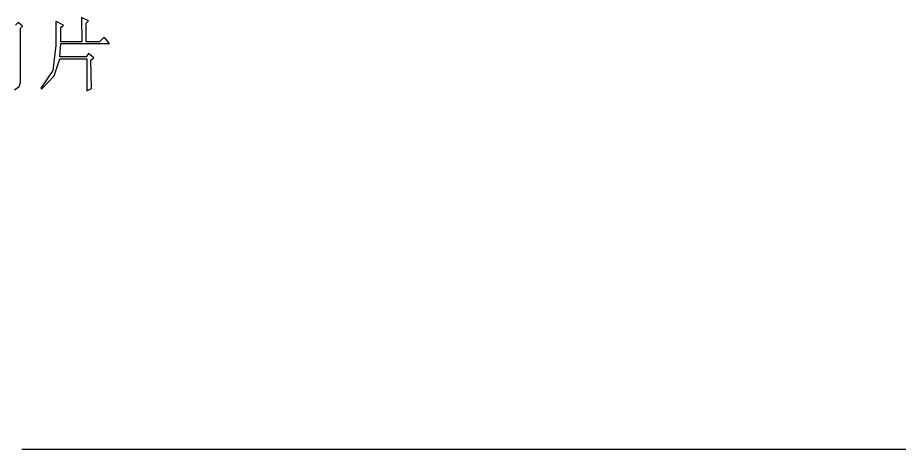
# Model space of a CAD drawing. Extents: x -171 to 209, y -140 to 140.
# Drawn here: x -75.63 to -28.2, y -140.3 to -117.09 of the extents above; entities that cross this region are included whole.
import ezdxf

# ---------------------------------------------------------------- set-up
doc = ezdxf.new("R2010")
doc.units = 0
doc.header["$MEASUREMENT"] = 0
doc.layers.get('0').update_dxf_attribs({"linetype": 'CONTINUOUS'})

msp = doc.modelspace()

# ---------------------------------------------------------------- linework, layer by layer
for points in [[(-72.190283, -117.088721), (-72.19124, -117.089678), (-72.19124, -117.089678), (-72.166323, -118.384707), (-72.166323, -118.384707), (-73.307275, -118.384707), (-73.307275, -118.384707), (-73.307275, -117.624688), (-73.307275, -117.624688), (-73.306201, -117.623672), (-73.306201, -117.623672), (-73.155283, -117.497666), (-73.155283, -117.497666), (-73.155283, -117.496719), (-73.155283, -117.496719), (-73.156235, -117.495703), (-73.156235, -117.495703), (-73.562266, -117.29167), (-73.562266, -117.29167), (-73.563218, -117.292686), (-73.563218, -117.292686), (-73.563218, -118.588672), (-73.563218, -118.588672), (-73.741318, -119.933711), (-73.741318, -119.933711), (-74.376226, -120.873672), (-74.376226, -120.873672), (-74.376226, -120.874688), (-74.376226, -120.874688), (-74.351191, -120.924697), (-74.351191, -120.924697), (-74.349282, -120.926719), (-74.349282, -120.926719), (-74.34833, -120.926719), (-74.34833, -120.926719), (-73.663232, -120.214688), (-73.663232, -120.214688), (-73.663232, -120.213672), (-73.663232, -120.213672), (-73.358179, -119.300713), (-73.358179, -119.300713), (-71.91229, -119.300713), (-71.91229, -119.300713), (-71.91229, -121.02668), (-71.91229, -121.02668), (-71.911216, -121.027695), (-71.911216, -121.027695), (-71.6573, -120.900674), (-71.6573, -120.900674), (-71.656348, -120.899727), (-71.656348, -120.899727), (-71.68126, -119.35167), (-71.68126, -119.35167), (-71.68019, -119.350713), (-71.68019, -119.350713), (-71.529268, -119.249688), (-71.529268, -119.249688), (-71.529268, -119.247715), (-71.529268, -119.247715), (-71.808218, -119.019668), (-71.808218, -119.019668), (-71.810244, -119.019668), (-71.810244, -119.019668), (-71.938276, -119.196699), (-71.938276, -119.196699), (-73.358179, -119.196699), (-73.358179, -119.196699), (-73.307275, -118.487705), (-73.307275, -118.487705), (-70.692183, -118.487705), (-70.692183, -118.487705), (-70.691226, -118.486689), (-70.691226, -118.486689), (-70.691226, -118.485674), (-70.691226, -118.485674), (-70.970176, -118.130674), (-70.970176, -118.130674), (-70.972324, -118.130674), (-70.972324, -118.130674), (-71.22624, -118.384707), (-71.22624, -118.384707), (-71.93625, -118.384707), (-71.93625, -118.384707), (-71.93625, -117.395684), (-71.93625, -117.395684), (-71.935298, -117.394668), (-71.935298, -117.394668), (-71.808218, -117.268662), (-71.808218, -117.268662), (-71.808218, -117.267715), (-71.808218, -117.267715), (-71.809292, -117.266699), (-71.809292, -117.266699), (-72.190283, -117.088721)], [(-75.796245, -120.97667), (-75.542329, -120.799707), (-75.542329, -120.799707), (-75.542329, -120.798691), (-75.542329, -120.798691), (-75.466274, -120.569688), (-75.466274, -120.569688), (-75.466274, -117.649717), (-75.466274, -117.649717), (-75.364233, -117.547676), (-75.364233, -117.547676), (-75.364233, -117.545713), (-75.364233, -117.545713), (-75.593354, -117.342695)], [(-75.593354, -117.342695), (-75.595259, -117.342695), (-75.595259, -117.342695), (-75.747251, -117.495703)], [(19.219503, -140.302002), (-75.405503, -140.302002)]]:
    msp.add_lwpolyline(points)

doc.saveas('drawing.dxf')
